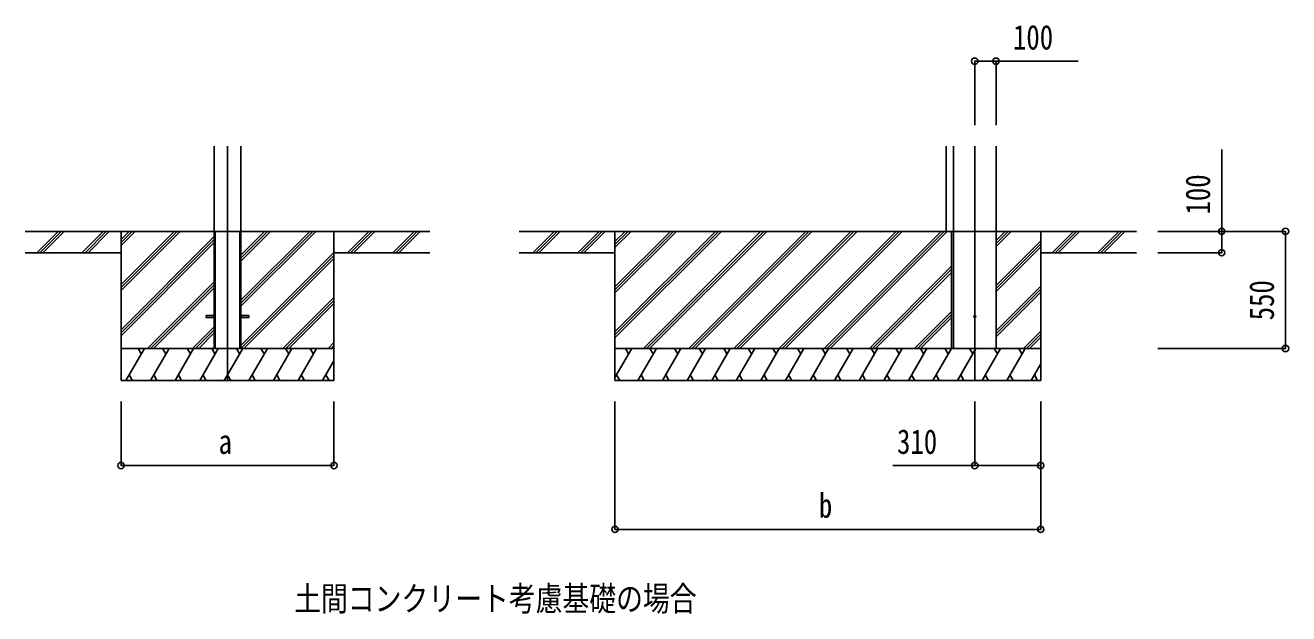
# Model space of a CAD drawing. Units: millimetres, scale not verified. Extents: x -14718 to 14718, y -10395 to 10395.
# Drawn here: x -3713 to 2221, y -1654 to 1111 of the extents above; entities that cross this region are included whole.
import ezdxf
from ezdxf.enums import TextEntityAlignment as Align

# ---------------------------------------------------------------- set-up
doc = ezdxf.new("R2010")
doc.units = ezdxf.units.MM
doc.header["$LTSCALE"] = 40
for name, color, linetype in [('0-2_USER1', 3, 'Continuous'), ('0-4_YKK_12', 2, 'Continuous'), ('0-6_YKK_A1', 4, 'Continuous'), ('0-7_YKK_D', 6, 'Continuous')]:
    doc.layers.add(name, color=color, linetype=linetype)
doc.styles.add('ＭＳ ゴシック', font='')
doc.styles.get('ＭＳ ゴシック').set_extended_font_data('MS Gothic')

msp = doc.modelspace()

# ---------------------------------------------------------------- linework, layer by layer
at = {"layer": '0-4_YKK_12'}
for p, q in [((-2763.43, -557.5), (-2763.43, 542.5)), ((746.57, 542.5), (746.57, -557.5))]:
    msp.add_line(p, q, dxfattribs=at)
at = {"layer": '0-6_YKK_A1'}
for p, q in [((-2825.93, -407.5), (-2825.93, 542.5)), ((-2700.93, -407.5), (-2700.93, 542.5)), ((611.57, 142.5), (611.57, 542.5)), ((646.57, 142.5), (646.57, 542.5)), ((846.57, 142.5), (846.57, 542.5)), ((-3713.43, 142.5), (-2825.93, 142.5)), ((-3659.1, 42.5), (-3559.1, 142.5)), ((-3644.96, 42.5), (-3544.96, 142.5)), ((-3630.81, 42.5), (-3530.81, 142.5)), ((-3446.97, 42.5), (-3346.97, 142.5)), ((-3432.82, 42.5), (-3332.82, 142.5)), ((-3418.68, 42.5), (-3318.68, 142.5)), ((-3263.43, 142.5), (-3263.43, -557.5)), ((-2999.46, 142.5), (-3263.43, -121.47)), ((-3211.59, 142.5), (-3263.43, 90.66)), ((-3013.6, 142.5), (-3263.43, -107.33)), ((-2985.32, 142.5), (-3263.43, -135.61)), ((-3225.73, 142.5), (-3263.43, 104.8)), ((-3197.45, 142.5), (-3263.43, 76.52)), ((-2825.93, 142.5), (-2700.93, 142.5)), ((-2824.23, 142.5), (-2824.23, -407.5)), ((-2820.73, 142.5), (-2820.73, -407.5)), ((-2706.13, 142.5), (-2706.13, -407.5)), ((-2702.63, 142.5), (-2702.63, -407.5)), ((-2700.93, 142.5), (-1813.43, 142.5)), ((-2363.06, 142.5), (-2700.93, -195.37)), ((-2575.19, 142.5), (-2700.93, 16.76)), ((-2377.2, 142.5), (-2700.93, -181.23)), ((-2348.92, 142.5), (-2700.93, -209.51)), ((-2589.34, 142.5), (-2700.93, 30.91)), ((-2561.05, 142.5), (-2700.93, 2.62)), ((-2263.43, 142.5), (-2263.43, -557.5)), ((-2099.41, 142.5), (-2199.41, 42.5)), ((-2085.27, 142.5), (-2185.27, 42.5)), ((-2071.13, 142.5), (-2171.13, 42.5)), ((-1887.28, 142.5), (-1987.28, 42.5)), ((-1873.14, 142.5), (-1973.14, 42.5)), ((-1859, 142.5), (-1959, 42.5)), ((1506.57, 142.5), (-1393.43, 142.5)), ((-1229.41, 142.5), (-1329.41, 42.5)), ((-1215.27, 142.5), (-1315.27, 42.5)), ((-1201.13, 142.5), (-1301.13, 42.5)), ((-1017.28, 142.5), (-1117.28, 42.5)), ((-1003.14, 142.5), (-1103.14, 42.5)), ((-989, 142.5), (-1089, 42.5)), ((-943.43, 142.5), (-943.43, -557.5)), ((-457.06, 142.5), (-943.43, -343.87)), ((-669.19, 142.5), (-943.43, -131.74)), ((-881.33, 142.5), (-943.43, 80.4)), ((-471.2, 142.5), (-943.43, -329.73)), ((-442.92, 142.5), (-943.43, -358.01)), ((-683.34, 142.5), (-943.43, -117.59)), ((-655.05, 142.5), (-943.43, -145.88)), ((-895.47, 142.5), (-943.43, 94.54)), ((-867.18, 142.5), (-943.43, 66.25)), ((-259.07, 142.5), (-809.07, -407.5)), ((-244.93, 142.5), (-794.93, -407.5)), ((-230.79, 142.5), (-780.79, -407.5)), ((-46.94, 142.5), (-596.94, -407.5)), ((-32.8, 142.5), (-582.8, -407.5)), ((-18.66, 142.5), (-568.66, -407.5)), ((165.19, 142.5), (-384.81, -407.5)), ((179.33, 142.5), (-370.67, -407.5)), ((193.48, 142.5), (-356.52, -407.5)), ((377.32, 142.5), (-172.68, -407.5)), ((391.47, 142.5), (-158.53, -407.5)), ((405.61, 142.5), (-144.39, -407.5)), ((589.46, 142.5), (39.46, -407.5)), ((603.6, 142.5), (53.6, -407.5)), ((617.74, 142.5), (67.74, -407.5)), ((637.57, 142.5), (637.57, -407.5)), ((646.57, 142.5), (646.57, -407.5)), ((846.57, 142.5), (846.57, -407.5)), ((903.41, 142.5), (846.57, 85.66)), ((889.27, 142.5), (846.57, 99.8)), ((917.55, 142.5), (846.57, 71.52)), ((1056.57, 142.5), (1056.57, -557.5)), ((1110.9, 42.5), (1210.9, 142.5)), ((1125.04, 42.5), (1225.04, 142.5)), ((1139.19, 42.5), (1239.19, 142.5)), ((1323.03, 42.5), (1423.03, 142.5)), ((1337.18, 42.5), (1437.18, 142.5)), ((1351.32, 42.5), (1451.32, 142.5)), ((-2825.93, 118.04), (-3263.43, -319.46)), ((-2825.93, 103.9), (-3263.43, -333.6)), ((-2825.93, 89.75), (-3263.43, -347.75)), ((1056.57, 97.67), (846.57, -112.33)), ((1056.57, 83.53), (846.57, -126.47)), ((1056.57, 69.39), (846.57, -140.61)), ((-3713.43, 42.5), (-3263.43, 42.5)), ((-2263.43, 44.14), (-2700.93, -393.36)), ((-2263.43, 30), (-2700.93, -407.5)), ((-2263.43, 15.86), (-2686.79, -407.5)), ((-2263.43, 42.5), (-1813.43, 42.5)), ((-943.43, 42.5), (-1393.43, 42.5)), ((1506.57, 42.5), (1056.57, 42.5)), ((637.57, -21.52), (251.59, -407.5)), ((637.57, -35.66), (265.73, -407.5)), ((637.57, -49.8), (279.87, -407.5)), ((-2825.93, -94.09), (-3139.34, -407.5)), ((-2825.93, -108.24), (-3125.19, -407.5)), ((1056.57, -114.46), (846.57, -324.46)), ((-2825.93, -122.38), (-3111.05, -407.5)), ((-2263.43, -167.99), (-2502.94, -407.5)), ((1056.57, -128.6), (846.57, -338.6)), ((1056.57, -142.75), (846.57, -352.75)), ((-2263.43, -182.13), (-2488.8, -407.5)), ((-2263.43, -196.27), (-2474.66, -407.5)), ((637.57, -233.65), (463.72, -407.5)), ((-2863.43, -253), (-2863.43, -262)), ((-2863.43, -253), (-2825.93, -253)), ((-2863.43, -262), (-2825.93, -262)), ((-2700.93, -253), (-2663.43, -253)), ((-2700.93, -262), (-2663.43, -262)), ((-2663.43, -253), (-2663.43, -262)), ((637.57, -247.79), (477.86, -407.5)), ((637.57, -261.93), (492, -407.5)), ((-2825.93, -306.23), (-2927.2, -407.5)), ((-2825.93, -320.37), (-2913.06, -407.5)), ((-2825.93, -334.51), (-2898.92, -407.5)), ((1056.57, -326.59), (975.66, -407.5)), ((1056.57, -340.74), (989.81, -407.5)), ((1056.57, -354.88), (1003.95, -407.5)), ((-3263.43, -407.5), (-2263.43, -407.5)), ((-3240.31, -557.5), (-3153.71, -407.5)), ((-3168.71, -433.48), (-3183.71, -407.5)), ((-3124.84, -557.5), (-3038.24, -407.5)), ((-3053.24, -433.48), (-3068.24, -407.5)), ((-3009.37, -557.5), (-2922.77, -407.5)), ((-2937.77, -433.48), (-2952.77, -407.5)), ((-2893.9, -557.5), (-2807.3, -407.5)), ((-2822.3, -433.48), (-2837.3, -407.5)), ((-2778.43, -557.5), (-2691.83, -407.5)), ((-2706.83, -433.48), (-2721.83, -407.5)), ((-2662.96, -557.5), (-2576.36, -407.5)), ((-2591.36, -433.48), (-2606.36, -407.5)), ((-2547.49, -557.5), (-2460.89, -407.5)), ((-2490.89, -407.5), (-2475.89, -433.48)), ((-2432.02, -557.5), (-2345.42, -407.5)), ((-2375.42, -407.5), (-2360.42, -433.48)), ((-2263.43, -380.12), (-2290.81, -407.5)), ((-2263.43, -394.26), (-2276.67, -407.5)), ((-943.43, -544.43), (-864.37, -407.5)), ((1056.57, -407.5), (-943.43, -407.5)), ((-879.37, -433.48), (-894.37, -407.5)), ((-835.5, -557.5), (-748.9, -407.5)), ((-763.9, -433.48), (-778.9, -407.5)), ((-720.03, -557.5), (-633.43, -407.5)), ((-648.43, -433.48), (-663.43, -407.5)), ((-604.56, -557.5), (-517.96, -407.5)), ((-532.96, -433.48), (-547.96, -407.5)), ((-489.09, -557.5), (-402.49, -407.5)), ((-417.49, -433.48), (-432.49, -407.5)), ((-373.62, -557.5), (-287.02, -407.5)), ((-302.02, -433.48), (-317.02, -407.5)), ((-258.15, -557.5), (-171.55, -407.5)), ((-201.55, -407.5), (-186.55, -433.48)), ((-142.68, -557.5), (-56.08, -407.5)), ((-86.08, -407.5), (-71.08, -433.48)), ((-27.21, -557.5), (59.39, -407.5)), ((29.39, -407.5), (44.39, -433.48)), ((88.26, -557.5), (174.86, -407.5)), ((159.86, -433.48), (144.86, -407.5)), ((203.73, -557.5), (290.33, -407.5)), ((275.33, -433.48), (260.33, -407.5)), ((319.2, -557.5), (405.8, -407.5)), ((375.8, -407.5), (390.8, -433.48)), ((434.67, -557.5), (521.27, -407.5)), ((491.27, -407.5), (506.27, -433.48)), ((550.14, -557.5), (636.74, -407.5)), ((606.74, -407.5), (621.74, -433.48)), ((846.57, -407.5), (637.57, -407.5)), ((665.61, -557.5), (752.21, -407.5)), ((737.21, -433.48), (722.21, -407.5)), ((781.08, -557.5), (867.68, -407.5)), ((852.68, -433.48), (837.68, -407.5)), ((896.55, -557.5), (983.15, -407.5)), ((953.15, -407.5), (968.15, -433.48)), ((-2316.55, -557.5), (-2263.43, -465.49)), ((-3225.31, -531.52), (-3210.31, -557.5)), ((-3109.84, -531.52), (-3094.84, -557.5)), ((-2994.37, -531.52), (-2979.37, -557.5)), ((-2878.9, -531.52), (-2863.9, -557.5)), ((-2763.43, -531.52), (-2748.43, -557.5)), ((-2647.96, -531.52), (-2632.96, -557.5)), ((-2532.49, -531.52), (-2517.49, -557.5)), ((-2417.02, -531.52), (-2402.02, -557.5)), ((-2301.55, -531.52), (-2286.55, -557.5)), ((-935.98, -531.52), (-920.98, -557.5)), ((-820.51, -531.52), (-805.51, -557.5)), ((-705.03, -531.52), (-690.04, -557.5)), ((-589.56, -531.52), (-574.56, -557.5)), ((-474.09, -531.52), (-459.09, -557.5)), ((-358.62, -531.52), (-343.62, -557.5)), ((-243.15, -531.52), (-228.16, -557.5)), ((-127.68, -531.52), (-112.69, -557.5)), ((-12.21, -531.52), (2.78, -557.5)), ((103.26, -531.52), (118.26, -557.5)), ((218.73, -531.52), (233.73, -557.5)), ((334.2, -531.52), (349.19, -557.5)), ((449.67, -531.52), (464.66, -557.5)), ((565.14, -531.52), (580.13, -557.5)), ((680.61, -531.52), (695.61, -557.5)), ((796.08, -531.52), (811.08, -557.5)), ((911.55, -531.52), (926.54, -557.5)), ((1012.02, -557.5), (1056.57, -480.33)), ((1027.02, -531.52), (1042.01, -557.5)), ((-3263.43, -557.5), (-2263.43, -557.5)), ((1056.57, -557.5), (-943.43, -557.5))]:
    msp.add_line(p, q, dxfattribs=at)
msp.add_circle((746.57, -257.5), 4.5, dxfattribs=at)
at = {"layer": '0-7_YKK_D'}
for p, q in [((746.57, 642.5), (746.57, 943.5)), ((846.57, 642.5), (846.57, 943.5)), ((1606.57, 142.5), (2207.57, 142.5)), ((1606.57, 142.5), (1907.57, 142.5)), ((2206.57, -407.5), (2206.57, 142.5)), ((1606.57, 42.5), (1907.57, 42.5)), ((1606.57, -407.5), (2207.57, -407.5)), ((-3263.43, -657.5), (-3263.43, -958.5)), ((-2263.43, -657.5), (-2263.43, -958.5)), ((-943.43, -657.5), (-943.43, -1258.5)), ((746.57, -657.5), (746.57, -958.5)), ((1056.57, -657.5), (1056.57, -958.5)), ((1056.57, -657.5), (1056.57, -1258.5)), ((-3263.43, -957.5), (-2263.43, -957.5)), ((1056.57, -1257.5), (-943.43, -1257.5))]:
    msp.add_line(p, q, dxfattribs=at)
for points in [[(746.57, 942.5), (846.57, 942.5), (1231.67, 942.5)], [(1906.57, 42.5), (1906.57, 142.5), (1906.57, 527.6)], [(1056.57, -957.5), (746.57, -957.5), (361.47, -957.5)]]:
    msp.add_lwpolyline(points, dxfattribs=at)
for centre in [(746.57, 942.5), (846.57, 942.5), (1906.57, 142.5), (2206.57, 142.5), (1906.57, 42.5), (2206.57, -407.5), (-3263.43, -957.5), (-2263.43, -957.5), (746.57, -957.5), (1056.57, -957.5), (-943.43, -1257.5), (1056.57, -1257.5)]:
    msp.add_circle(centre, 14.88, dxfattribs=at)

# ---------------------------------------------------------------- texts
at = {"layer": '0-2_USER1', "style": 'ＭＳ ゴシック', "width": 0.8}
msp.add_text('土間コンクリート考慮基礎の場合', height=115.5, dxfattribs=at).set_placement((-2450.5, -1675.5), align=Align.BOTTOM_LEFT)
at = {"layer": '0-7_YKK_D', "style": 'ＭＳ ゴシック', "width": 0.8}
for s, p in [('100', (926.07, 962.5)), ('a', (-2805.43, -937.5)), ('310', (381.47, -937.5)), ('b', (14.57, -1237.5))]:
    msp.add_text(s, height=115.5, dxfattribs=at).set_placement(p, align=Align.BOTTOM_LEFT)
for s, p in [('100', (1886.57, 222)), ('550', (2186.57, -275.3))]:
    msp.add_text(s, height=115.5, rotation=90, dxfattribs=at).set_placement(p, align=Align.BOTTOM_LEFT)

doc.saveas('drawing.dxf')
